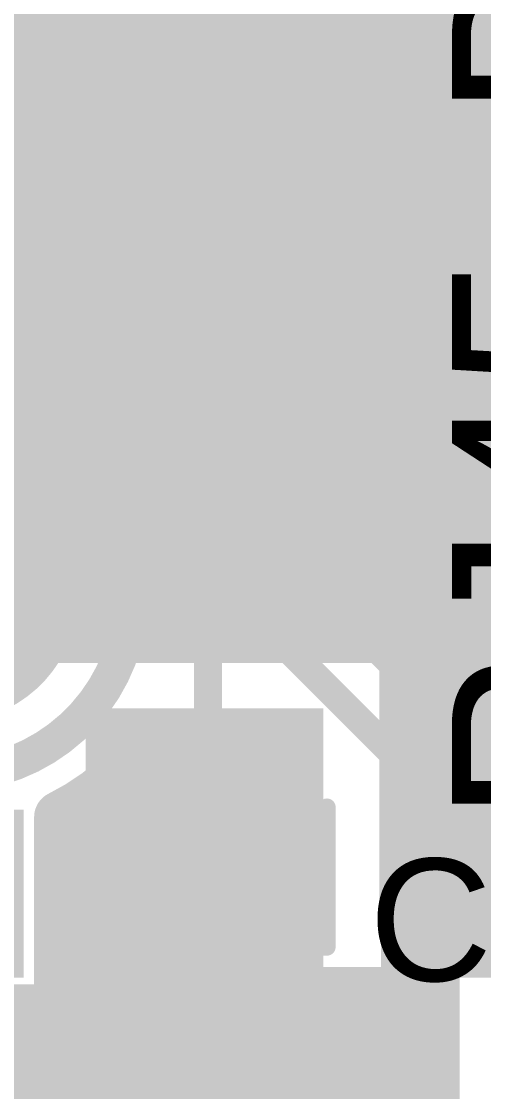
# Model space of a CAD drawing. Header units: millimetres. Extents: x -0.39 to 1.43, y -0.21 to 1.58.
# Drawn here: x 0.1906 to 0.3228, y 0.6233 to 0.9297 of the extents above; entities that cross this region are included whole.
import ezdxf

# ---------------------------------------------------------------- set-up
doc = ezdxf.new("R2010")
doc.units = ezdxf.units.MM
doc.header["$MEASUREMENT"] = 0
for name, color, linetype in [('BottomLayer', 5, 'Continuous'), ('BottomPaste', 16, 'Continuous'), ('BottomSolder', 6, 'Continuous'), ('TopLayer', 1, 'Continuous'), ('TopOverlay', 2, 'Continuous'), ('TopPaste', 8, 'Continuous'), ('TopSolder', 216, 'Continuous')]:
    doc.layers.add(name, color=color, linetype=linetype)
doc.styles.add('Arial', font='', dxfattribs={"height": 0.2})
doc.styles.get('Arial').set_extended_font_data('Arial')

# ---------------------------------------------------------------- blocks, each defined once
blk = doc.blocks.new('PHF254SMD___B_15')
at = {"layer": 'BottomLayer'}
for points in [[(-0.32008, 0.15354), (-0.27992, 0.15354), (-0.27992, 0.05512), (-0.32008, 0.05512)], [(-0.22008, 0.15354), (-0.17992, 0.15354), (-0.17992, 0.05512), (-0.22008, 0.05512)], [(-0.12008, 0.15354), (-0.07992, 0.15354), (-0.07992, 0.05512), (-0.12008, 0.05512)]]:
    blk.add_hatch(color=5, dxfattribs=at).paths.add_polyline_path(points)
at = {"layer": 'BottomPaste'}
for points in [[(-0.32008, 0.15354), (-0.27992, 0.15354), (-0.27992, 0.05512), (-0.32008, 0.05512)], [(-0.22008, 0.15354), (-0.17992, 0.15354), (-0.17992, 0.05512), (-0.22008, 0.05512)], [(-0.12008, 0.15354), (-0.07992, 0.15354), (-0.07992, 0.05512), (-0.12008, 0.05512)]]:
    blk.add_hatch(color=16, dxfattribs=at).paths.add_polyline_path(points)
at = {"layer": 'BottomSolder'}
for points in [[(-0.32408, 0.15754), (-0.27592, 0.15754), (-0.27592, 0.05112), (-0.32408, 0.05112)], [(-0.22408, 0.15754), (-0.17592, 0.15754), (-0.17592, 0.05112), (-0.22408, 0.05112)], [(-0.12408, 0.15754), (-0.07592, 0.15754), (-0.07592, 0.05112), (-0.12408, 0.05112)], [(-0.32408, -0.05112), (-0.27592, -0.05112), (-0.27592, -0.15754), (-0.32408, -0.15754)], [(-0.22408, -0.05112), (-0.17592, -0.05112), (-0.17592, -0.15754), (-0.22408, -0.15754)], [(-0.12408, -0.05112), (-0.07592, -0.05112), (-0.07592, -0.15754), (-0.12408, -0.15754)]]:
    blk.add_hatch(color=6, dxfattribs=at).paths.add_polyline_path(points)
blk = doc.blocks.new('VKMD1001J101MV_18')
at = {"layer": 'TopOverlay', "const_width": 0.005}
for points in [[(-0.107, 0.166), (-0.167, 0.106)], [(0.167, 0.166), (-0.107, 0.166)], [(-0.167, 0.106), (-0.167, 0.038)], [(-0.193, 0.069), (-0.193, 0.037)], [(-0.177, 0.053), (-0.209, 0.053)]]:
    blk.add_lwpolyline(points, dxfattribs=at)
at = {"layer": 'TopOverlay', "const_width": 0.0025}
for points in [[(-0.10825, 0.166, 1), (-0.10575, 0.166, 1)], [(-0.10825, 0.166, 1), (-0.10575, 0.166, 1)], [(-0.16825, 0.106, 1), (-0.16575, 0.106, 1)], [(-0.16825, 0.106, 1), (-0.16575, 0.106, 1)], [(-0.19425, 0.069, 1), (-0.19175, 0.069, 1)], [(-0.21025, 0.053, 1), (-0.20775, 0.053, 1)], [(-0.17825, 0.053, 1), (-0.17575, 0.053, 1)], [(-0.16825, 0.038, 1), (-0.16575, 0.038, 1)], [(-0.19425, 0.037, 1), (-0.19175, 0.037, 1)]]:
    blk.add_lwpolyline(points, format="xyb", close=True, dxfattribs=at)
blk = doc.blocks.new('IRLML2502TRPBF_47')
at = {"layer": 'TopLayer'}
for points in [[(-0.01579, 0.05398), (0.01579, 0.05398), (0.01579, 0.01571), (-0.01579, 0.01571)], [(-0.05319, -0.01571), (-0.02161, -0.01571), (-0.02161, -0.05398), (-0.05319, -0.05398)], [(0.02161, -0.01571), (0.05319, -0.01571), (0.05319, -0.05398), (0.02161, -0.05398)]]:
    blk.add_hatch(color=1, dxfattribs=at).paths.add_polyline_path(points)
at = {"layer": 'TopPaste'}
for points in [[(-0.01579, 0.05398), (0.01579, 0.05398), (0.01579, 0.01571), (-0.01579, 0.01571)], [(-0.05319, -0.01571), (-0.02161, -0.01571), (-0.02161, -0.05398), (-0.05319, -0.05398)], [(0.02161, -0.01571), (0.05319, -0.01571), (0.05319, -0.05398), (0.02161, -0.05398)]]:
    blk.add_hatch(color=8, dxfattribs=at).paths.add_polyline_path(points)
at = {"layer": 'TopSolder'}
for points in [[(-0.01979, 0.05798), (0.01979, 0.05798), (0.01979, 0.01171), (-0.01979, 0.01171)], [(-0.05719, -0.01171), (-0.01761, -0.01171), (-0.01761, -0.05798), (-0.05719, -0.05798)], [(0.01761, -0.01171), (0.05719, -0.01171), (0.05719, -0.05798), (0.01761, -0.05798)]]:
    blk.add_hatch(color=216, dxfattribs=at).paths.add_polyline_path(points)
at = {"layer": 'TopOverlay', "const_width": 0.005}
for points in [[(-0.059, 0.025), (-0.022, 0.025)], [(-0.059, 0.025), (-0.059, -0.02)], [(0.0225, 0.025), (0.0595, 0.025)], [(0.0595, 0.025), (0.0595, -0.02)]]:
    blk.add_lwpolyline(points, dxfattribs=at)
at = {"layer": 'TopOverlay'}
for points, const_width in [([(-0.06025, 0.025, 1), (-0.05775, 0.025, 1)], 0.0025), ([(-0.06025, 0.025, 1), (-0.05775, 0.025, 1)], 0.0025), ([(-0.02325, 0.025, 1), (-0.02075, 0.025, 1)], 0.0025), ([(0.02125, 0.025, 1), (0.02375, 0.025, 1)], 0.0025), ([(0.05825, 0.025, 1), (0.06075, 0.025, 1)], 0.0025), ([(0.05825, 0.025, 1), (0.06075, 0.025, 1)], 0.0025), ([(-0.06025, -0.02, 1), (-0.05775, -0.02, 1)], 0.0025), ([(0.05825, -0.02, 1), (0.06075, -0.02, 1)], 0.0025), ([(-0.06, -0.052, 1), (-0.062, -0.052, 1)], 0.01), ([(-0.0645, -0.052, 1), (-0.0595, -0.052, 1)], 0.005), ([(-0.0625, -0.052, 1), (-0.0575, -0.052, 1)], 0.005)]:
    blk.add_lwpolyline(points, format="xyb", close=True, dxfattribs=dict(at, const_width=const_width))
blk = doc.blocks.new('C__0805_68')
at = {"layer": 'TopLayer'}
for points in [[(-0.06, 0.03), (-0.02, 0.03), (-0.02, -0.03), (-0.06, -0.03)], [(0.02, 0.03), (0.06, 0.03), (0.06, -0.03), (0.02, -0.03)]]:
    blk.add_hatch(color=1, dxfattribs=at).paths.add_polyline_path(points)
at = {"layer": 'TopPaste'}
for points in [[(-0.06, 0.03), (-0.02, 0.03), (-0.02, -0.03), (-0.06, -0.03)], [(0.02, 0.03), (0.06, 0.03), (0.06, -0.03), (0.02, -0.03)]]:
    blk.add_hatch(color=8, dxfattribs=at).paths.add_polyline_path(points)
at = {"layer": 'TopSolder'}
for points in [[(-0.06276, 0.03276), (-0.01724, 0.03276), (-0.01724, -0.03276), (-0.06276, -0.03276)], [(0.01724, 0.03276), (0.06276, 0.03276), (0.06276, -0.03276), (0.01724, -0.03276)]]:
    blk.add_hatch(color=216, dxfattribs=at).paths.add_polyline_path(points)
at = {"layer": 'TopOverlay', "const_width": 0.005}
for points in [[(-0.024, 0.034), (-0.064, 0.034)], [(-0.064, -0.034), (-0.064, 0.034)], [(0.064, 0.034), (0.024, 0.034)], [(0.064, -0.034), (0.064, 0.034)], [(-0.024, -0.034), (-0.064, -0.034)], [(0.064, -0.034), (0.024, -0.034)]]:
    blk.add_lwpolyline(points, dxfattribs=at)
at = {"layer": 'TopOverlay', "const_width": 0.0025}
for points in [[(-0.06525, 0.034, 1), (-0.06275, 0.034, 1)], [(-0.06525, 0.034, 1), (-0.06275, 0.034, 1)], [(-0.02525, 0.034, 1), (-0.02275, 0.034, 1)], [(0.02275, 0.034, 1), (0.02525, 0.034, 1)], [(0.06275, 0.034, 1), (0.06525, 0.034, 1)], [(0.06275, 0.034, 1), (0.06525, 0.034, 1)], [(-0.06525, -0.034, 1), (-0.06275, -0.034, 1)], [(-0.06525, -0.034, 1), (-0.06275, -0.034, 1)], [(-0.02525, -0.034, 1), (-0.02275, -0.034, 1)], [(0.02275, -0.034, 1), (0.02525, -0.034, 1)], [(0.06275, -0.034, 1), (0.06525, -0.034, 1)], [(0.06275, -0.034, 1), (0.06525, -0.034, 1)]]:
    blk.add_lwpolyline(points, format="xyb", close=True, dxfattribs=at)

msp = doc.modelspace()

# ---------------------------------------------------------------- hatches: boundary and pattern name
at = {"layer": 'TopLayer'}
for points in [[(0.156, 0.746), (0.303, 0.746), (0.303, 0.992), (0.156, 0.992)], [(0.293, 0.669), (0.364, 0.669), (0.364, 0.992), (0.293, 0.992)], [(0.209, 0.6545), (0.277, 0.6545), (0.277, 0.733), (0.209, 0.733)], [(0.209, 0.635), (0.262, 0.635), (0.262, 0.687), (0.209, 0.687)], [(0.251, 0.593), (0.316, 0.593), (0.316, 0.659), (0.251, 0.659)], [(-0.086, 0.612), (0.277, 0.612), (0.277, 0.654), (-0.086, 0.654)]]:
    msp.add_hatch(color=1, dxfattribs=at).paths.add_polyline_path(points)

# ---------------------------------------------------------------- linework, layer by layer
at = {"layer": 'BottomLayer'}
for points, const_width in [([(0.202, 0.84701), (0.202, 0.95928)], 0.01), ([(0.222, 0.766), (0.222, 0.951)], 0.01), ([(0.244, 0.584), (0.244, 0.93758)], 0.008), ([(0.202, 0.83201), (0.202, 0.84701)], 0.01), ([(0.26773, 0.82318), (0.28354, 0.839)], 0.008), ([(0.28354, 0.839), (0.34198, 0.839)], 0.008), ([(0.19614, 0.82615), (0.202, 0.83201)], 0.01), ([(0.14319, 0.82615), (0.19614, 0.82615)], 0.01), ([(0.26773, 0.74927), (0.26773, 0.82318)], 0.008), ([(0.28573, 0.81573), (0.291, 0.821)], 0.008), ([(0.291, 0.821), (0.34198, 0.821)], 0.008), ([(0.14319, 0.81615), (0.19614, 0.81615)], 0.01), ([(0.19614, 0.81615), (0.202, 0.8103)], 0.01), ([(0.28573, 0.75673), (0.28573, 0.81573)], 0.008), ([(0.202, 0.80365), (0.202, 0.8103)], 0.01), ([(0.202, 0.766), (0.202, 0.80365)], 0.01), ([(0.28573, 0.75673), (0.31081, 0.73164)], 0.008), ([(0.26773, 0.74927), (0.30336, 0.71364)], 0.008), ([(0.31081, 0.73164), (0.60666, 0.73164)], 0.008), ([(0.2255, 0.584), (0.2255, 0.72092)], 0.015), ([(0.20171, 0.69314), (0.2255, 0.71693)], 0.015), ([(0.30336, 0.71364), (0.46665, 0.71364)], 0.008), ([(0.20858, 0.7058), (0.2255, 0.68888)], 0.015), ([(0.20171, 0.64542), (0.20171, 0.70192)], 0.015), ([(0.20171, 0.66485), (0.2255, 0.68864)], 0.015), ([(0.20171, 0.68439), (0.2255, 0.6606)], 0.015), ([(0.17972, 0.61458), (0.2255, 0.66036)], 0.015), ([(0.20171, 0.6561), (0.2255, 0.63231)], 0.015), ([(0.07429, 0.64542), (0.20171, 0.64542)], 0.015), ([(0.15583, 0.64542), (0.18667, 0.61458)], 0.015), ([(0.18411, 0.64542), (0.2255, 0.60403)], 0.015), ([(0.20171, 0.60829), (0.2255, 0.63207)], 0.015)]:
    msp.add_lwpolyline(points, dxfattribs=dict(at, const_width=const_width))
for points, const_width in [([(0.1995, 0.84701, 1), (0.2045, 0.84701, 1)], 0.005), ([(0.1995, 0.84701, 1), (0.2045, 0.84701, 1)], 0.005), ([(0.28154, 0.839, 1), (0.28554, 0.839, 1)], 0.004), ([(0.28154, 0.839, 1), (0.28554, 0.839, 1)], 0.004), ([(0.1995, 0.83201, 1), (0.2045, 0.83201, 1)], 0.005), ([(0.1995, 0.83201, 1), (0.2045, 0.83201, 1)], 0.005), ([(0.19364, 0.82615, 1), (0.19864, 0.82615, 1)], 0.005), ([(0.19364, 0.82615, 1), (0.19864, 0.82615, 1)], 0.005), ([(0.26573, 0.82318, 1), (0.26973, 0.82318, 1)], 0.004), ([(0.26573, 0.82318, 1), (0.26973, 0.82318, 1)], 0.004), ([(0.289, 0.821, 1), (0.293, 0.821, 1)], 0.004), ([(0.289, 0.821, 1), (0.293, 0.821, 1)], 0.004), ([(0.19364, 0.81615, 1), (0.19864, 0.81615, 1)], 0.005), ([(0.19364, 0.81615, 1), (0.19864, 0.81615, 1)], 0.005), ([(0.28373, 0.81573, 1), (0.28773, 0.81573, 1)], 0.004), ([(0.28373, 0.81573, 1), (0.28773, 0.81573, 1)], 0.004), ([(0.1995, 0.8103, 1), (0.2045, 0.8103, 1)], 0.005), ([(0.1995, 0.8103, 1), (0.2045, 0.8103, 1)], 0.005), ([(0.1995, 0.80365, 1), (0.2045, 0.80365, 1)], 0.005), ([(0.1995, 0.80365, 1), (0.2045, 0.80365, 1)], 0.005), ([(0.1995, 0.766, 1), (0.2045, 0.766, 1)], 0.005), ([(0.1995, 0.766, 1), (0.2045, 0.766, 1)], 0.005), ([(0.2195, 0.766, 1), (0.2245, 0.766, 1)], 0.005), ([(0.2195, 0.766, 1), (0.2245, 0.766, 1)], 0.005), ([(0.28373, 0.75673, 1), (0.28773, 0.75673, 1)], 0.004), ([(0.28373, 0.75673, 1), (0.28773, 0.75673, 1)], 0.004), ([(0.26573, 0.74927, 1), (0.26973, 0.74927, 1)], 0.004), ([(0.26573, 0.74927, 1), (0.26973, 0.74927, 1)], 0.004), ([(0.30881, 0.73164, 1), (0.31281, 0.73164, 1)], 0.004), ([(0.30881, 0.73164, 1), (0.31281, 0.73164, 1)], 0.004), ([(0.22175, 0.72092, 1), (0.22925, 0.72092, 1)], 0.0075), ([(0.22175, 0.72092, 1), (0.22925, 0.72092, 1)], 0.0075), ([(0.22175, 0.71693, 1), (0.22925, 0.71693, 1)], 0.0075), ([(0.30136, 0.71364, 1), (0.30536, 0.71364, 1)], 0.004), ([(0.30136, 0.71364, 1), (0.30536, 0.71364, 1)], 0.004), ([(0.20483, 0.7058, 1), (0.21233, 0.7058, 1)], 0.0075), ([(0.19796, 0.70192, 1), (0.20546, 0.70192, 1)], 0.0075), ([(0.19796, 0.70192, 1), (0.20546, 0.70192, 1)], 0.0075), ([(0.19796, 0.69314, 1), (0.20546, 0.69314, 1)], 0.0075), ([(0.22175, 0.68888, 1), (0.22925, 0.68888, 1)], 0.0075), ([(0.22175, 0.68864, 1), (0.22925, 0.68864, 1)], 0.0075), ([(0.19796, 0.68439, 1), (0.20546, 0.68439, 1)], 0.0075), ([(0.19796, 0.66485, 1), (0.20546, 0.66485, 1)], 0.0075), ([(0.22175, 0.6606, 1), (0.22925, 0.6606, 1)], 0.0075), ([(0.22175, 0.66036, 1), (0.22925, 0.66036, 1)], 0.0075), ([(0.19796, 0.6561, 1), (0.20546, 0.6561, 1)], 0.0075), ([(0.18036, 0.64542, 1), (0.18786, 0.64542, 1)], 0.0075), ([(0.19796, 0.64542, 1), (0.20546, 0.64542, 1)], 0.0075), ([(0.19796, 0.64542, 1), (0.20546, 0.64542, 1)], 0.0075), ([(0.22175, 0.63231, 1), (0.22925, 0.63231, 1)], 0.0075), ([(0.22175, 0.63207, 1), (0.22925, 0.63207, 1)], 0.0075)]:
    msp.add_lwpolyline(points, format="xyb", close=True, dxfattribs=dict(at, const_width=const_width))
for points, const_width in [([(0.222, 0.766, -0.414214), (0.17, 0.714)], 0.01), ([(0.202, 0.766, -0.414214), (0.17, 0.734)], 0.01), ([(0.2255, 0.72092, -0.107693), (0.20171, 0.70192)], 0.015)]:
    msp.add_lwpolyline(points, format="xyb", dxfattribs=dict(at, const_width=const_width))
at = {"layer": 'TopLayer'}
for points, const_width in [([(0.3285, 0.8305), (0.3285, 0.95083)], 0.022), ([(0.244, 0.77813), (0.254, 0.77813)], 0.04), ([(0.2355, 0.661), (0.242, 0.6545)], 0.022), ([(0.2355, 0.6385), (0.2355, 0.6545)], 0.022), ([(0.242, 0.6545), (0.24374, 0.6545)], 0.022), ([(0.232, 0.649), (0.2325, 0.649)], 0.022)]:
    msp.add_lwpolyline(points, dxfattribs=dict(at, const_width=const_width))
for points, const_width in [([(0.323, 0.8305, 1), (0.334, 0.8305, 1)], 0.011), ([(0.234, 0.77813, 1), (0.254, 0.77813, 1)], 0.02), ([(0.244, 0.77813, 1), (0.264, 0.77813, 1)], 0.02), ([(0.23, 0.661, 1), (0.241, 0.661, 1)], 0.011), ([(0.23, 0.6545, 1), (0.241, 0.6545, 1)], 0.011), ([(0.2365, 0.6545, 1), (0.2475, 0.6545, 1)], 0.011), ([(0.2365, 0.6545, 1), (0.2475, 0.6545, 1)], 0.011), ([(0.23824, 0.6545, 1), (0.24924, 0.6545, 1)], 0.011), ([(0.2265, 0.649, 1), (0.2375, 0.649, 1)], 0.011), ([(0.227, 0.649, 1), (0.238, 0.649, 1)], 0.011), ([(0.23, 0.6385, 1), (0.241, 0.6385, 1)], 0.011)]:
    msp.add_lwpolyline(points, format="xyb", close=True, dxfattribs=dict(at, const_width=const_width))

# ---------------------------------------------------------------- block references
for name, p, rotation in [('PHF254SMD___B_15', (0.24233, 0.58), 270), ('VKMD1001J101MV_18', (0.096, 0.963), 180), ('C__0805_68', (0.244, 0.72874), 270), ('IRLML2502TRPBF_47', (0.253, 0.573), 90)]:
    msp.add_blockref(name, p, dxfattribs=dict(rotation=rotation))

# ---------------------------------------------------------------- texts
at = {"layer": 'TopOverlay', "style": 'Arial'}
msp.add_text('RJ45_B', height=0.05, rotation=90, dxfattribs=at).set_placement((0.36376, 0.70001))
msp.add_text('C45', height=0.035, dxfattribs=at).set_placement((0.29, 0.655))

doc.saveas('drawing.dxf')
